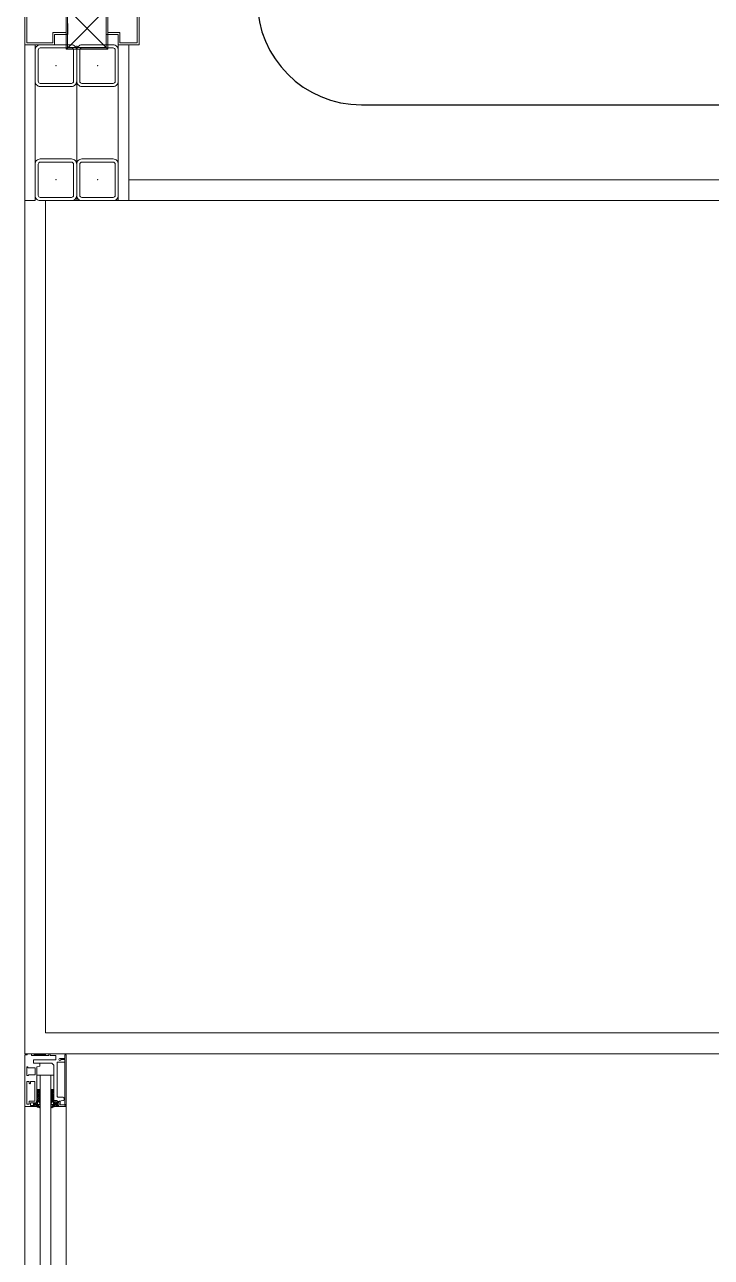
# Model space of a CAD drawing. Extents: x -1073 to 35213, y -1180 to 6950.
# Drawn here: x 3598.8 to 3664.8, y 990.9 to 1109.4 of the extents above; entities that cross this region are included whole.
import ezdxf

# ---------------------------------------------------------------- set-up
doc = ezdxf.new("R2010")
doc.units = 0
doc.header["$LTSCALE"] = 25
doc.layers.get('0').update_dxf_attribs({"color": 9, "lineweight": 9})
for name, color, linetype, lineweight in [('0 @ 1', 9, 'Continuous', 9), ('01', 9, 'Continuous', 9), ('06D', 9, 'Continuous', 9), ('10', 9, 'Continuous', 9), ('11', 9, 'Continuous', 9), ('14', 9, 'Continuous', 9), ('15', 9, 'Continuous', 9), ('33', 9, 'BATTING', 9), ('DATA TAVAN', 160, 'Continuous', 30)]:
    doc.layers.add(name, color=color, linetype=linetype, lineweight=lineweight)
doc.linetypes.add('BATTING', pattern='A,0.0001,-0.1,[134,ltypeshp.shx,S=0.1,R=0,X=-0.1,Y=0],-0.2,[134,ltypeshp.shx,S=0.1,R=180,X=0.1,Y=0],-0.1', length=0.4001)
pattern_1 = [(225, (-604.72494, -2171.82614), (-0.0883883476, 0.0883883476), []), (135, (-604.72494, -2171.82614), (0.0883883476, 0.0883883476), [])]

# ---------------------------------------------------------------- blocks, each defined once
blk = doc.blocks.new('p-kolon-80x80-vw')
at = {"layer": '01'}
blk.add_lwpolyline([(-40, -40), (-40, 40), (40, 40), (40, -40)], close=True, dxfattribs=at)
blk = doc.blocks.new('Prf-40x40')
for points in [[(1.5, -2), (-1.5, -2, -0.414214), (-2, -1.5), (-2, 1.5, -0.414214), (-1.5, 2), (1.5, 2, -0.414214), (2, 1.5), (2, -1.5, -0.414214)], [(1.5, -1.7), (-1.5, -1.7, -0.414214), (-1.7, -1.5), (-1.7, 1.5, -0.414214), (-1.5, 1.7), (1.5, 1.7, -0.414214), (1.7, 1.5), (1.7, -1.5, -0.414214)]]:
    blk.add_lwpolyline(points, format="xyb", close=True)
blk.add_point((0, 0))
blk = doc.blocks.new('p-korkasa_40x40')
at = {"layer": '10'}
for points in [[(-2, -2), (-2, -2, 4.557572), (-2, -2), (2, -2, 6.895317), (2, -2), (2, -2), (2, 2), (-2, 2), (-2, -2)], [(-1.85, -1.85), (-1.85, 1.85), (1.85, 1.85), (1.85, -1.85), (-1.85, -1.85, -4.556435), (-1.85, -1.85)]]:
    blk.add_lwpolyline(points, format="xyb", close=True, dxfattribs=at)
for points in [[(2, -2), (-2, 2)], [(2, 2), (-2, -1.97)]]:
    blk.add_lwpolyline(points, dxfattribs=at)
blk = doc.blocks.new('P-AH-01-10')
at = {"layer": '10'}
for points in [[(-6.84, -10.95), (-6.84, -9.93, 0.414214), (-6.87, -9.9), (-8, -9.9), (-8, -8.93, 0.414214), (-8.03, -8.9), (-10, -8.9, 0.414214), (-10.02, -8.93), (-10.02, -12.55, 0.414214)], [(0.98, -12.55), (0.98, -8.93, 0.414214), (0.95, -8.9), (-1.88, -8.9, 0.414214), (-1.9, -8.93), (-1.9, -9.9), (-3.14, -9.9, 0.414214), (-3.16, -9.93), (-3.16, -10.95)]]:
    blk.add_lwpolyline(points, format="xyb", dxfattribs=at)
for points in [[(-7, -10.08), (-8.16, -10.08), (-8.16, -9.1), (-9.82, -9.1), (-9.82, -12.5), (-7, -12.5)], [(0.78, -9.1), (0.78, -12.5), (-3, -12.5), (-3, -10.08), (-1.74, -10.08), (-1.74, -9.1)]]:
    blk.add_lwpolyline(points, close=True, dxfattribs=at)
at = {"layer": '10', "extrusion": (0, 0, -1), "zscale": -1, "rotation": 270}
blk.add_blockref('p-korkasa_40x40', (5, -10.5), dxfattribs=at)
blk = doc.blocks.new('p-strahle-alüminyumdoğramaprofili')
at = {"layer": '10'}
h = blk.add_hatch(dxfattribs=at)
h.set_pattern_fill('NET', color=256, angle=315, style=0)
h.set_pattern_definition(pattern_1)
h.paths.add_polyline_path([(-4.62, 2.65), (-4.68, 2.65), (-4.72, 2.75), (-4.72, 2.8), (-4.69, 2.8), (-4.69, 2.92), (-4.98, 2.92), (-4.98, 2.8), (-4.95, 2.8), (-4.99, 2.65), (-5.08, 2.66), (-5.25, 2.28), (-5.14, 2.28), (-5.14, 2.33), (-4.98, 2.52, 0.2599), (-4.9, 2.28), (-4.66, 2.28, 0.382682)])
h.paths.add_polyline_path([(-4.86, 2.52), (-4.67, 2.52, -2.16717)], flags=16)
h = blk.add_hatch(dxfattribs=at)
h.set_pattern_fill('NET', color=256, angle=315, style=0)
h.set_pattern_definition([(225, (-608.45214, -2173.53612), (-0.0883883476, 0.0883883476), []), (135, (-608.45214, -2173.53612), (0.0883883476, 0.0883883476), [])])
h.paths.add_polyline_path([(-3.45, 2.28), (-3.45, 2.57), (-4.49, 2.57), (-4.49, 2.28)])
h = blk.add_hatch(dxfattribs=at)
h.set_pattern_fill('NET', color=256, angle=315, style=0)
h.set_pattern_definition(pattern_1)
h.paths.add_polyline_path([(-4.62, 0.88), (-4.68, 0.88), (-4.72, 0.77), (-4.72, 0.73), (-4.69, 0.73), (-4.69, 0.6), (-4.98, 0.6), (-4.98, 0.73), (-4.95, 0.73), (-4.99, 0.88), (-5.08, 0.87), (-5.25, 1.24), (-5.14, 1.24), (-5.14, 1.2), (-4.98, 1.01, -0.2599), (-4.9, 1.24), (-4.66, 1.24, -0.382682)])
h.paths.add_polyline_path([(-4.86, 1), (-4.67, 1, 2.16717)], flags=16)
h = blk.add_hatch(dxfattribs=at)
h.set_pattern_fill('NET', color=256, angle=315, style=0)
h.set_pattern_definition([(225, (-608.45214, -2180.04526), (-0.0883883476, 0.0883883476), []), (135, (-608.45214, -2180.04526), (0.0883883476, 0.0883883476), [])])
h.paths.add_polyline_path([(-3.45, 0.93), (-3.45, 1.24), (-4.49, 1.24), (-4.49, 0.93)])
h = blk.add_hatch(dxfattribs=at)
h.set_pattern_fill('NET', color=256, angle=315, style=0)
h.set_pattern_definition([(225, (-629.50454, -2177.58922), (-0.0883883476, 0.0883883476), []), (135, (-629.50454, -2177.58922), (0.0883883476, 0.0883883476), [])])
h.paths.add_polyline_path([(0, 0.68), (0, 1.75), (-0.18, 1.75), (-0.18, 0.68)])
for points in [[(-4.92, 3.6), (-4.92, 3.16), (-4.61, 3.16), (-4.61, 2.87), (-4.52, 2.87), (-4.62, 2.65), (-4.68, 2.65), (-4.72, 2.75), (-4.72, 2.8), (-4.69, 2.8), (-4.69, 3.05), (-4.98, 3.05), (-4.98, 2.8), (-4.95, 2.8), (-4.99, 2.65), (-5.08, 2.66), (-5.07, 3.76), (-0.11, 3.76)], [(-5.08, 2.66), (-5.25, 2.28)], [(-4.98, 2.52), (-5.14, 2.33), (-5.14, 2.28)], [(-4.69, 2.92), (-4.98, 2.92)], [(-4.52, 2.87), (-4.49, 2.87), (-4.49, 2.26)], [(-3.45, 2.26), (-3.45, 2.57)], [(-2.08, 0.93), (-2.08, 2.57)], [(-5.09, 0.88), (-5.25, 1.24)], [(-4.98, 1.01), (-5.14, 1.2), (-5.14, 1.24)], [(-4.49, 0.93), (-4.49, 0.93), (-4.49, 1.26)], [(-3.45, 1.26), (-3.45, 0.93)], [(-0.18, 0.68), (0, 0.68), (0, 1.75)], [(-0.18, 1.75), (0, 1.75)], [(-4.71, 0.6), (-4.98, 0.6)], [(-2.83, 0.2), (-2.67, 0.2), (-2.67, -0.04), (-4.87, -0.04), (-4.87, 0.19), (-4.57, 0.19), (-4.57, 0.73), (-2.67, 0.73)]]:
    blk.add_lwpolyline(points, dxfattribs=at)
for points in [[(-0.57, 3.26), (-0.57, 3.62), (-4.89, 3.62), (-4.89, 3.65, 0.561743), (-4.97, 3.66, 0.595966), (-4.92, 3.6, -2.204878)], [(-4.61, 2.87), (-4.49, 3.45, -0.833203), (-4.18, 3.44, -0.447088)], [(-4.18, 3.44), (-4.18, 2.99, 0.414214), (-4.07, 2.89), (-0.82, 2.89), (-0.82, 3.62)], [(-0.11, 3.76), (-0.11, 3.62), (-0.45, 3.62), (-0.45, 3.14, -1), (-0.66, 3.14)], [(-4.67, 2.52), (-4.86, 2.52, 1)], [(-4.49, 2.57), (-1.23, 2.57, -0.414214), (-0.9, 2.25), (-0.9, 1.22)], [(-0.66, 3.14, -0.305404), (-0.57, 3.26, -5.773092)], [(-4.67, 1), (-4.86, 1, -1)], [(-2.67, 0.73), (-2.67, 0.32), (-2.83, 0.32, 1), (-2.83, 0.2, -1)]]:
    blk.add_lwpolyline(points, format="xyb", dxfattribs=at)
for points in [[(-0.18, 2.74), (-0.18, 2.21), (0, 2.21), (0, 2.08), (-0.18, 2.08), (-0.18, 0.43), (0, 0.43), (0, 0), (-0.12, 0), (-0.12, -0.24), (-5.09, -0.24), (-5.09, 0.88), (-4.98, 0.88), (-4.94, 0.7), (-4.99, 0.7), (-4.99, 0.33), (-4.71, 0.33), (-4.71, 0.88), (-4.56, 0.88), (-4.52, 0.93), (-1.28, 0.93), (-1.2, 1.22), (-0.9, 1.22), (-0.9, 0.62), (-0.58, 0.62), (-0.58, 2.74)], [(-2.03, 0.78), (-1.35, 0.78), (-1.35, 0.08), (-1.28, 0.04), (-1.28, -0.04), (-2.09, -0.04), (-2.09, 0.1), (-2.03, 0.15)]]:
    blk.add_lwpolyline(points, close=True, dxfattribs=at)
for centre, radius, start, end in [((-4.73, 2.47), 0.253, 168.6676, 234.1258), ((-4.77, 2.44), 0.125, 139.5402, 40.4598), ((-4.84, 2.48), 0.273, 305.9738, 36.4289), ((-4.73, 1.06), 0.253, 125.8742, 191.3324), ((-4.77, 1.08), 0.125, 319.5402, 220.4598), ((-4.84, 1.04), 0.273, 323.5711, 54.0262)]:
    blk.add_arc(centre, radius, start, end, dxfattribs=at)
blk = doc.blocks.new('*U744')
at = {"layer": '06D'}
for points in [[(4.95, 4), (245.93, 4)], [(4.95, 0), (245.91, 0)]]:
    blk.add_lwpolyline(points, dxfattribs=at)
at = {"layer": '15'}
for points in [[(1.96, 2.5), (248.92, 2.5)], [(248.92, 1.5), (1.96, 1.5)]]:
    blk.add_lwpolyline(points, dxfattribs=at)
at = {"layer": '0 @ 1', "linetype": 'Continuous', "xscale": -1}
blk.add_blockref('p-strahle-alüminyumdoğramaprofili', (-0.12, 0.24), dxfattribs=at)

msp = doc.modelspace()

# ---------------------------------------------------------------- linework, layer by layer
at = {"layer": '06D'}
msp.add_lwpolyline([(3603.84, 1105.47), (3603.84, 1094.5)], dxfattribs=at)
at = {"layer": '11'}
for points in [[(3599.84, 1092.5), (3598.84, 1092.5), (3598.84, 1107.47), (3599.84, 1107.47)], [(3608.84, 1092.5), (3607.84, 1092.5), (3607.84, 1107.47), (3608.84, 1107.47)]]:
    msp.add_lwpolyline(points, close=True, dxfattribs=at)
at = {"layer": '14'}
for points in [[(3608.84, 1094.5), (3682.83, 1094.5), (3682.84, 1029.5), (4013.84, 1029.5), (4013.84, 1354.5), (4032.84, 1354.5), (4032.84, 1010.5), (3682.84, 1010.5)], [(3682.84, 1010.5), (3682.84, 1010.5), (3598.84, 1010.5), (3598.84, 1092.5), (3598.84, 1092.5)]]:
    msp.add_lwpolyline(points, dxfattribs=at)
at = {"layer": '33', "ltscale": 0.3}
msp.add_lwpolyline([(3603.84, 1092.5), (3603.84, 1107.37)], dxfattribs=at)
at = {"layer": 'DATA TAVAN'}
msp.add_line((3631.2, 1101.71), (3678, 1101.71), dxfattribs=at)
msp.add_arc((3631.2, 1111.71), 10, 180, 270, dxfattribs=at)

# ---------------------------------------------------------------- block references
msp.add_blockref('p-kolon-80x80-vw', (3640.84, 1052.5))
at = {"linetype": 'Continuous', "rotation": 270}
msp.add_blockref('*U744', (3598.84, 1010.38), dxfattribs=at)
at = {"layer": '10', "rotation": 180}
msp.add_blockref('P-AH-01-10', (3599.82, 1098.57), dxfattribs=at)
at = {"layer": '10', "xscale": -1, "rotation": 270}
for p in [(3601.84, 1105.47), (3605.84, 1105.47), (3601.84, 1094.5), (3605.84, 1094.5)]:
    msp.add_blockref('Prf-40x40', p, dxfattribs=at)

doc.saveas('drawing.dxf')
